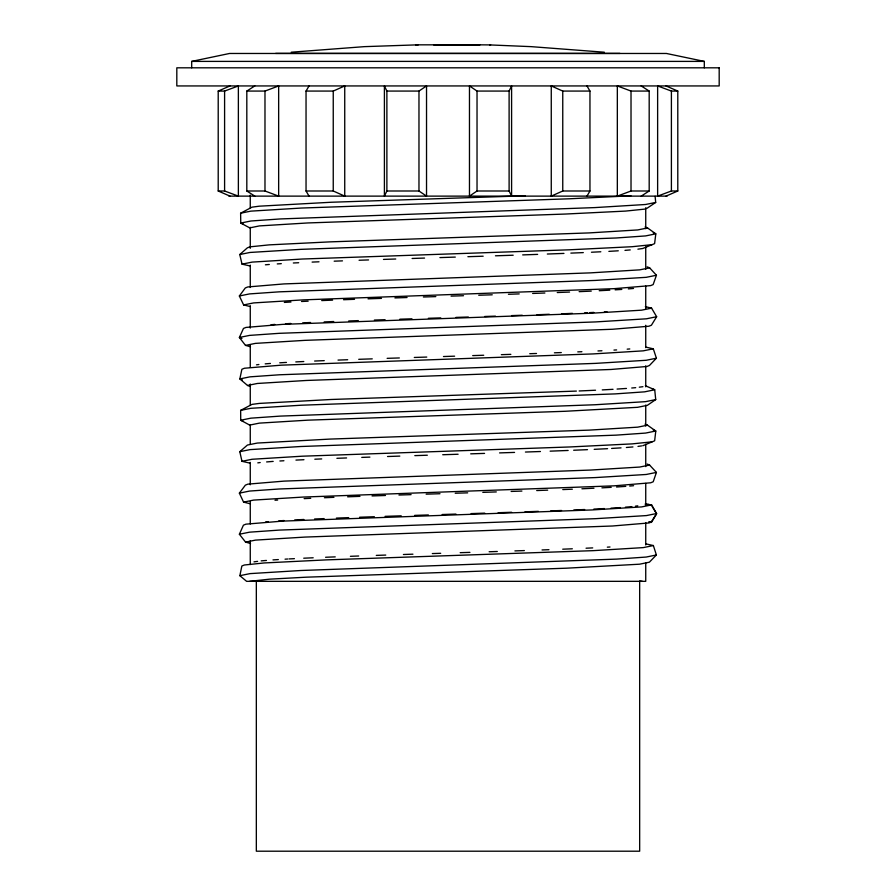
<?xml version="1.0" encoding="UTF-8"?>
<svg xmlns="http://www.w3.org/2000/svg" width="896" height="896" viewBox="0 0 896 896"><rect width="100%" height="100%" fill="white"/><g stroke="black" fill="none" stroke-linecap="round" stroke-linejoin="round"><path stroke-width="1.34" d="M645.736 563.147L645.736 581.336L246.613 581.336L239.859 575.68L241.853 566.014L244.384 564.995L264.309 562.946L326.76 559.866L593.174 550.659L643.306 547.602L653.363 545.552L656.387 554.982L649.376 562.195L639.531 564.2L566.44 568.198L306.342 577.181L269.461 579.174L249.67 581.336M656.432 472.405L653.206 481.768L650.686 482.787L614.04 485.845L303.486 497.045L253.579 500.091L243.578 502.13L239.366 493.136L245.381 485.139L247.878 484.142L284.054 481.118L590.486 470.064L639.71 467.051L649.578 465.046L656.432 472.405L646.229 474.477L595.37 477.579L279.194 488.992L249.57 491.064L239.366 493.136M656.443 275.251L653.15 284.592L650.63 285.611L613.995 288.669L303.531 299.858L253.646 302.915L243.634 304.942L239.355 295.982L245.314 287.952L247.811 286.944L283.998 283.92L590.531 272.866L639.766 269.853L649.645 267.848L656.443 275.251L646.24 277.323L595.381 280.426L279.194 291.838L249.558 293.91L239.355 295.982M239.378 534.24L243.421 525.179L245.93 524.16L282.464 521.114L591.954 509.947L641.682 506.912L651.616 504.896L656.578 513.531L651.314 521.965L648.838 522.962L612.528 525.997L304.898 537.085L255.483 540.109L245.571 542.125L239.378 534.24L249.592 532.168L279.227 530.096L595.538 518.683L646.43 515.581L656.578 513.531M386.882 190.994L384.406 196.123L384.406 85.938L386.882 91.067L386.882 190.994L418.97 190.994L426.53 196.123L426.53 85.938L418.97 91.067L386.882 91.067M509.107 91.067L511.594 85.938L511.594 196.123L509.107 190.994L509.107 91.067L477.03 91.067L469.47 85.938L469.47 196.123L477.03 190.994L509.107 190.994M309.03 196.123L306.04 190.994L306.04 91.067L309.03 85.938M586.97 196.123L589.96 190.994L589.96 91.067L586.97 85.938M656.645 316.725L651.414 325.214L648.906 326.222L612.584 329.258L304.853 340.357L255.416 343.381L245.504 345.397L239.378 337.478L243.477 328.44L245.997 327.421L282.509 324.374L591.909 313.208L641.614 310.173L651.582 308.146L656.645 316.725L646.43 318.808L595.538 321.922L279.216 333.323L249.581 335.395L239.378 337.478L241.942 338.509M656.41 358.21L649.454 365.478L646.979 366.475L611.005 369.477L306.298 380.475L257.354 383.466L247.531 385.459L239.837 378.918L241.898 369.264L244.44 368.234L281.243 365.165L593.13 353.92L643.25 350.851L653.307 348.813L656.41 358.21L646.206 360.282L595.37 363.384L279.597 374.774L250.018 376.846L239.837 378.918L242.402 379.949M249.603 265.854L242.032 264.152L239.77 254.531L247.341 247.856L249.805 246.859L269.203 244.866L329.963 241.875L589.053 232.915L637.795 229.936L647.562 227.954L655.805 233.845L654.606 243.634L642.723 248.517L637.907 249.166M249.547 463.03L241.987 461.317L239.792 451.685L247.419 445.054L257.23 443.061L330.008 439.085L588.997 430.136L637.717 427.157L647.483 425.174L655.782 431.01L654.651 440.798L642.79 445.749M645.344 385.717L654.718 389.782L655.726 399.594L647.36 405.328L637.605 407.31L565.253 411.275L307.798 420.168L259.37 423.125L249.659 425.096L240.722 420.224L240.654 410.368L251.978 404.398L259.246 403.413L331.251 399.482L576.386 391.082M655.11 196.302L655.693 202.44L647.282 208.118L644.829 209.104L625.576 211.086L565.208 214.054L307.854 222.947L259.448 225.904L249.738 227.875L240.755 223.059L240.621 213.214L251.91 207.178L259.179 206.192L331.206 202.25L525.19 195.787M254.8 196.123L246.814 190.994L246.814 91.067L254.8 85.938M641.2 196.123L649.186 190.994L649.186 91.067L641.2 85.938M306.04 91.067L333.245 91.067L344.736 85.938L344.736 196.123L333.245 190.994L306.04 190.994M589.96 190.994L562.755 190.994L551.264 196.123L551.264 85.938L562.755 91.067L589.96 91.067M229.992 196.123L218.21 190.994L218.21 91.067L229.992 85.938M666.008 196.123L677.79 190.994L677.79 91.067L666.008 85.938M240.621 213.214L250.768 211.142L301.325 208.051L569.475 198.789L630.918 195.787M239.77 254.531L249.962 252.459L300.742 249.357L616.112 237.989L645.635 235.917L655.805 233.845L653.251 232.814M242.032 264.152L252.112 262.102L302.389 259.022L569.486 249.794L632.094 246.714L652.064 244.664M655.693 202.44L645.534 204.501L594.877 207.592L280.347 218.938L250.902 220.998L240.755 223.059L243.309 224.09M240.654 410.368L250.802 408.307L301.347 405.216L615.227 393.893L644.605 391.843L654.718 389.782L652.176 388.752M239.792 451.685L249.984 449.624L300.754 446.51L616.09 435.142L645.613 433.07L655.782 431.01L653.218 429.979M241.987 461.317L252.067 459.267L302.344 456.198L569.509 446.97L632.128 443.89L652.109 441.829M655.726 399.594L645.557 401.654L594.899 404.757L280.314 416.102L250.858 418.163L240.722 420.224L243.264 421.254M239.859 575.68L250.051 573.619L300.832 570.506L616.594 559.115L646.184 557.054L656.387 554.982M246.814 91.067L264.981 91.067L278.656 85.938L278.656 196.123L264.981 190.994L246.814 190.994M649.186 190.994L631.019 190.994L617.333 196.123L617.333 85.938L631.019 91.067L649.186 91.067M218.21 91.067L224.594 91.067L238.37 85.938L238.37 196.123L224.594 190.994L218.21 190.994M677.79 190.994L671.406 190.994L657.63 196.123L657.63 85.938L671.406 91.067L677.79 91.067M191.688 67.816L191.688 61.398L229.566 53.469L666.434 53.469L704.312 61.398L704.312 67.816M256.48 364.84L258.877 364.515M639.296 387.184L642.914 386.691M257.802 462.862L260.198 462.538M637.986 446.398L641.592 445.906M635.443 506.15L637.795 505.837M254.005 561.848L257.6 561.366M291.245 52.214L364.358 46.648L418.286 44.822M265.395 264.802L269.315 264.477M624.982 250.365L630.246 249.928M628.32 288.893L633.517 288.467M270.984 324.744L274.87 324.419M265.194 363.866L270.435 363.44M627.178 349.16L629.787 348.947M626.461 388.438L617.075 389.066M631.736 388.002L635.69 387.677M266.627 461.933L273.179 461.395M626.371 447.485L632.946 446.947M625.778 486.36L616.549 487.01M629.686 486.035L633.584 485.71M265.731 521.842L268.33 521.629M625.442 507.17L631.893 506.632M261.195 560.874L266.437 560.448M277.267 263.917L281.299 263.67M608.866 251.373L618.285 250.802M284.346 302.411L290.976 302.008M609.829 290.158L599.211 290.73M615.149 289.834L621.813 289.43M285.477 323.781L290.786 323.456M604.352 311.898L606.995 311.741M279.754 362.813L286.451 362.41M613.95 350.078L616.616 349.922M613.032 389.312L602.258 389.906M279.888 460.992L283.92 460.746M611.621 448.437L621.04 447.866M274.994 500.226L277.648 500.069M611.218 487.334L601.91 487.85M278.79 520.845L284.088 520.531M611.016 508.155L620.278 507.595M272.989 559.899L278.342 559.574M285.051 559.171L287.728 559.003M607.331 547.165L609.997 546.997M293.339 262.987L298.682 262.73M591.461 252.235L600.824 251.776M301.538 301.493L308.146 301.179M591.27 291.11L579.13 291.659M302.646 322.874L310.565 322.493M584.629 312.861L587.261 312.726M589.893 312.603L593.835 312.413M295.792 361.917L303.789 361.525M597.968 350.952L601.944 350.762M595.549 390.23L579.163 390.97M295.96 460.096L303.957 459.704M594.194 449.333L607.578 448.683M304.136 498.624L310.733 498.299M593.97 488.23L581.918 488.79M294.683 519.926L303.912 519.478M593.88 509.074L604.408 508.558M289.072 558.925L294.403 558.667M303.733 558.208L313.186 557.782M586.062 548.218L592.704 547.893M312.11 262.091L318.998 261.8M570.864 253.12L583.307 252.605M321.698 300.586L332.606 300.138M569.565 292.051L557.245 292.544M324.173 321.922L333.715 321.53M561.534 313.824L572.398 313.365M314.619 361.043L324.251 360.64M577.774 351.882L581.896 351.714M314.821 459.211L321.709 458.92M568.142 450.464L550.133 451.158M573.675 450.24L587.507 449.658M324.386 497.728L333.939 497.336M562.766 489.586L572.342 489.194M314.597 518.986L324.128 518.594M573.798 509.981L584.674 509.522M325.584 557.267L335.227 556.875M562.722 549.192L572.331 548.789M334.174 261.173L342.474 260.87M547.322 254.027L563.954 253.411M343.56 299.723L354.514 299.32M544.891 293.003L532.638 293.451M348.734 320.97L358.299 320.611M536.984 314.731L549.259 314.272M338.027 360.091L347.682 359.733M554.411 352.811L561.299 352.565M336.896 458.315L346.584 457.946M540.434 451.517L525.426 452.043M347.626 496.821L359.957 496.362M536.704 490.56L547.68 490.146M336.403 518.09L348.701 517.63M538.384 511.347L524.955 511.818M550.659 510.888L561.568 510.485M350.403 556.315L358.691 556.002M542.046 549.954L548.934 549.696M359.072 260.254L368.57 259.93M383.488 259.414L395.741 259.011M513.173 255.226L495.454 255.808M522.682 254.901L537.622 254.386M368.043 298.838L381.461 298.379M508.435 294.28L519.198 293.91M374.382 320.062L385.101 319.693M511.56 315.605L522.256 315.246M358.725 359.318L372.254 358.859M510.843 354.357L501.346 354.67M529.749 353.707L536.502 353.483M361.749 457.397L369.891 457.117M514.55 452.413L499.565 452.906M372.042 495.947L385.47 495.488M511.146 491.434L521.909 491.064M359.632 517.227L374.36 516.723M385.078 516.354L401.206 515.827M511.582 512.277L498.154 512.714M376.286 555.397L385.75 555.072M514.92 550.906L524.373 550.581M412.104 258.474L424.547 258.07M439.925 257.589L455.302 257.096M467.891 256.693L483.168 256.211M394.923 297.931L407.064 297.528M423.394 297.002L435.837 296.61M451.058 296.128L463.512 295.725M478.733 295.243L492.24 294.806M399.874 319.2L411.981 318.808M428.378 318.282L440.787 317.89M455.941 317.408L468.339 317.016M484.702 316.49L495.454 316.142M387.128 358.344L399.358 357.952M414.299 357.459L426.765 357.067M443.475 356.53L454.608 356.182M472.707 355.6L483.706 355.253M387.542 456.512L399.818 456.109M414.814 455.627L427.336 455.224M442.714 454.731L458.102 454.25M470.691 453.846L484.546 453.398M398.955 495.04L411.096 494.648M426.149 494.166L439.992 493.73M455.213 493.237L467.678 492.845M482.798 492.363L496.306 491.926M414.646 515.39L428.366 514.954M442.154 514.517L455.941 514.08M471.106 513.598L484.714 513.15M403.413 554.501L412.933 554.187M432.331 553.571L440.686 553.302M460.186 552.686L469.93 552.373M489.149 551.757L497.302 551.488M442.344 44.822L479.987 44.834L415.587 44.834M439.32 44.822L459.189 44.822M433.563 44.822L453.23 44.822M489.586 44.912L531.216 46.648L604.33 52.214M275.654 53.402L619.92 53.402M191.688 61.398L704.312 61.398M228.939 196.123L667.061 196.123M648.894 522.39L651.448 522.39L656.589 513.856L652.131 506.386M477.288 44.822L490.638 44.912M645.232 504.773L651.616 504.896M648.76 521.92L651.314 521.965M645.355 306.634L651.582 308.146M645.758 347.11L653.307 348.813M249.894 306.466L243.634 304.942M250.466 346.741L245.504 345.397M645.288 503.821L649.018 504.325M645.814 543.861L653.363 545.552M249.838 503.653L243.578 502.13M639.71 580.978L642.354 581.336M250.533 543.469L245.571 542.125M645.098 226.968L647.562 227.954M647.158 266.851L649.645 267.848M645.03 424.178L647.483 425.174M647.091 464.05L649.578 465.046M247.531 385.459L250.006 386.456M671.406 91.067L671.406 190.994M645.736 207.738L645.736 228.726M645.736 246.915L645.736 269.304M645.736 286.093L645.736 308.482M645.736 325.27L645.736 347.659M645.736 365.848L645.736 386.837M645.736 405.026L645.736 426.014M645.736 444.214L645.736 466.603M645.736 483.392L645.736 504.381M645.736 522.57L645.736 544.958M639.666 581.515L639.666 851.2L256.334 851.2L256.334 581.515M631.019 91.067L631.019 190.994M562.755 91.067L562.755 190.994M477.03 91.067L477.03 190.994M418.97 91.067L418.97 190.994M333.245 91.067L333.245 190.994M264.981 91.067L264.981 190.994M250.264 195.138L250.264 207.738M250.264 227.326L250.264 248.315M250.264 265.104L250.264 287.493M250.264 305.682L250.264 328.07M250.264 344.859L250.264 367.248M250.264 384.037L250.264 405.026M250.264 424.614L250.264 444.214M250.264 462.403L250.264 484.792M250.264 501.581L250.264 523.97M250.264 540.758L250.264 564.547M224.594 91.067L224.594 190.994M719.186 67.816L176.814 67.816L176.814 85.938L719.186 85.938L719.186 67.816"/></g></svg>
